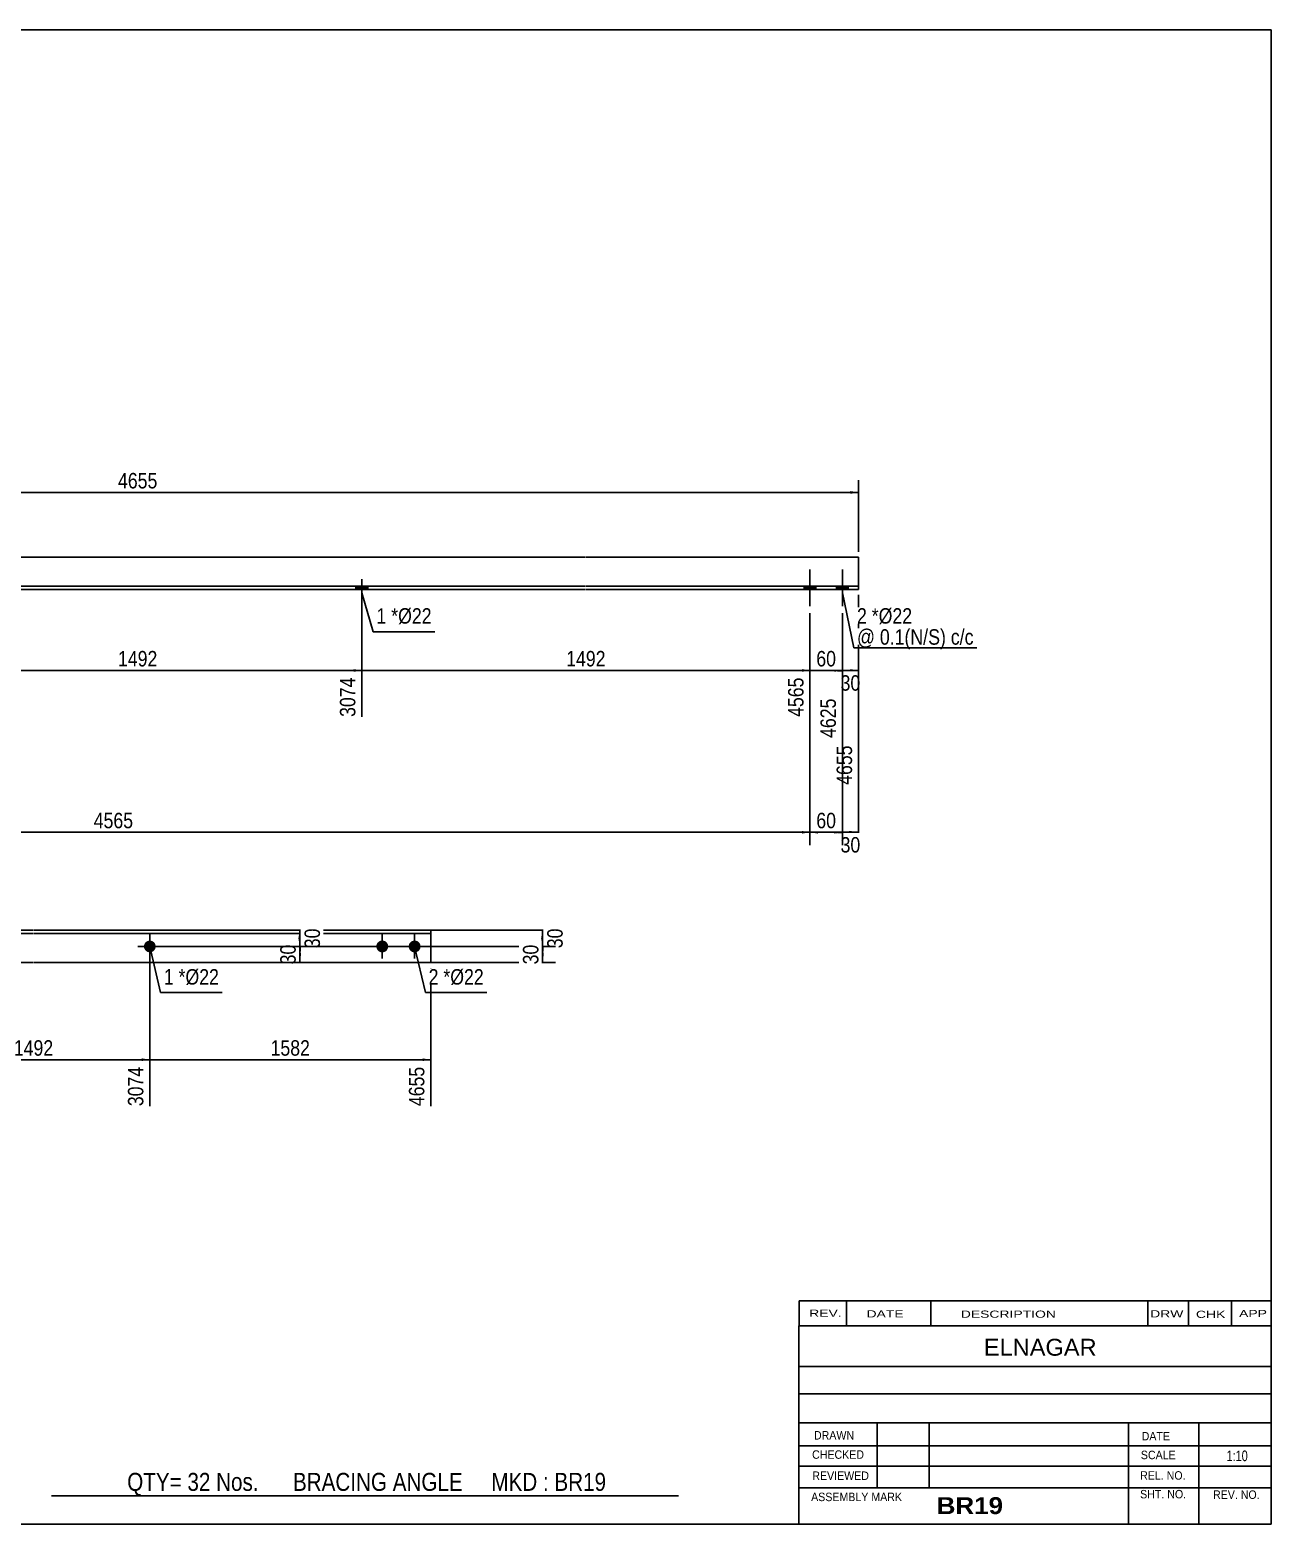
# Model space of a CAD drawing. Header units: millimetres. Extents: x 2 to 405, y 5 to 282.
# Drawn here: x 174.9 to 405, y 5 to 282 of the extents above; entities that cross this region are included whole.
import ezdxf

# ---------------------------------------------------------------- set-up
doc = ezdxf.new("R2010")
doc.units = ezdxf.units.MM
doc.linetypes.add('DXK_LINE_DOT1', pattern=[1.8814, 0.9407, -0.9407])
doc.styles.add('Arial', font='ARIAL.TTF', dxfattribs={"height": 0.2})
doc.styles.add('Arial Bold', font='ARIALBD.TTF', dxfattribs={"height": 0.2})
doc.styles.add('Arial Narrow', font='ARIALN.TTF', dxfattribs={"height": 0.2})

# ---------------------------------------------------------------- blocks, each defined once
blk = doc.blocks.new('Unknown-627386219-1555')
at = {"color": 5, "linetype": 'Continuous'}
for p, q in [((405, 282), (5, 282)), ((5, 282), (5, 5)), ((405, 5), (405, 282)), ((5, 5), (405, 5))]:
    blk.add_line(p, q, dxfattribs=at)
at = {"color": 174, "linetype": 'Continuous', "style": 'Arial'}
blk.add_text('Tekla structures', height=1.9102, rotation=90, dxfattribs=at).set_placement((4.5, 5.5))
blk = doc.blocks.new('Bolt-627386219-1279 - 1228')
at = {"linetype": 'Continuous'}
for points in [[(320.6, 178.85), (318.4, 178.85), (318.4, 178.25), (320.6, 178.25)], [(326.6, 178.85), (324.4, 178.85), (324.4, 178.25), (326.6, 178.25)]]:
    blk.add_hatch(color=3, dxfattribs=at).paths.add_polyline_path(points)
at = {"color": 3, "linetype": 'Continuous'}
for p, q in [((319.5, 175.15), (319.5, 181.95)), ((325.5, 175.15), (325.5, 181.95)), ((318.4, 178.25), (318.4, 178.85)), ((320.6, 178.25), (320.6, 178.85)), ((324.4, 178.25), (324.4, 178.85)), ((326.6, 178.25), (326.6, 178.85))]:
    blk.add_line(p, q, dxfattribs=at)
blk = doc.blocks.new('Part-627386219-1275 - 1228')
at = {"color": 2, "linetype": 'Continuous'}
for p, q in [((61.2, 184.25), (111.7, 184.25)), ((61.2, 184.25), (61.2, 178.85)), ((111.8, 184.25), (194.8, 184.25)), ((194.9, 184.25), (277.9, 184.25)), ((278, 184.25), (328.5, 184.25)), ((328.5, 184.25), (328.5, 178.85)), ((61.2, 178.85), (61.2, 178.25)), ((61.2, 178.85), (111.7, 178.85)), ((61.2, 178.25), (111.7, 178.25)), ((111.8, 178.85), (194.8, 178.85)), ((111.8, 178.25), (194.8, 178.25)), ((194.9, 178.85), (277.9, 178.85)), ((194.9, 178.25), (277.9, 178.25)), ((278, 178.85), (328.5, 178.85)), ((278, 178.25), (328.5, 178.25)), ((328.5, 178.85), (328.5, 178.25))]:
    blk.add_line(p, q, dxfattribs=at)
blk = doc.blocks.new('Bolt-627386219-1278 - 1228')
at = {"linetype": 'Continuous'}
blk.add_hatch(color=3, dxfattribs=at).paths.add_polyline_path([(237.5, 178.85), (235.3, 178.85), (235.3, 178.25), (237.5, 178.25)])
at = {"color": 3, "linetype": 'Continuous'}
for p, q in [((236.4, 180.15), (236.4, 173.35)), ((235.3, 178.85), (235.3, 178.25)), ((237.5, 178.85), (237.5, 178.25))]:
    blk.add_line(p, q, dxfattribs=at)
blk = doc.blocks.new('Part-627386219-1579 - 1578')
at = {"color": 2, "linetype": 'Continuous'}
for p, q in [((101.89, 115.09), (101.89, 114.49)), ((132.39, 115.09), (101.89, 115.09)), ((132.39, 114.49), (101.89, 114.49)), ((101.89, 109.09), (101.89, 114.49)), ((175.49, 115.09), (132.49, 115.09)), ((175.49, 114.49), (132.49, 114.49)), ((218.59, 115.09), (175.59, 115.09)), ((218.59, 114.49), (175.59, 114.49)), ((249.19, 115.09), (218.69, 115.09)), ((249.19, 114.49), (218.69, 114.49)), ((249.19, 115.09), (249.19, 114.49)), ((249.19, 109.09), (249.19, 114.49)), ((132.39, 109.09), (101.89, 109.09)), ((175.49, 109.09), (132.49, 109.09)), ((218.59, 109.09), (175.59, 109.09)), ((249.19, 109.09), (218.69, 109.09))]:
    blk.add_line(p, q, dxfattribs=at)
at = {"color": 7, "linetype": 'DXK_LINE_DOT1'}
blk.add_line((101.89, 114.49), (101.89, 115.09), dxfattribs=at)
blk = doc.blocks.new('Bolt-627386219-1582 - 1578')
at = {"linetype": 'Continuous'}
blk.add_hatch(color=3, dxfattribs=at).paths.add_polyline_path([(197.09, 113.19, -1), (197.09, 110.99, -1)])
at = {"color": 3, "linetype": 'Continuous'}
for p, q in [((197.09, 109.89), (197.09, 114.29)), ((194.89, 112.09), (199.29, 112.09))]:
    blk.add_line(p, q, dxfattribs=at)
blk = doc.blocks.new('Bolt-627386219-1583 - 1578')
at = {"linetype": 'Continuous'}
for points in [[(240.19, 113.19), (240.42, 113.16), (240.64, 113.09), (240.84, 112.98), (241.01, 112.82), (241.14, 112.64), (241.24, 112.43), (241.28, 112.2), (241.28, 111.97), (241.24, 111.75), (241.14, 111.54), (241.01, 111.35), (240.84, 111.2), (240.64, 111.08), (240.42, 111.01), (240.19, 110.99), (239.96, 111.01), (239.74, 111.08), (239.54, 111.2), (239.37, 111.35), (239.24, 111.54), (239.14, 111.75), (239.1, 111.97), (239.1, 112.2), (239.14, 112.43), (239.24, 112.64), (239.37, 112.82), (239.54, 112.98), (239.74, 113.09), (239.96, 113.16)], [(246.19, 113.19), (246.42, 113.16), (246.64, 113.09), (246.84, 112.98), (247.01, 112.82), (247.14, 112.64), (247.24, 112.43), (247.28, 112.2), (247.28, 111.97), (247.24, 111.75), (247.14, 111.54), (247.01, 111.35), (246.84, 111.2), (246.64, 111.08), (246.42, 111.01), (246.19, 110.99), (245.96, 111.01), (245.74, 111.08), (245.54, 111.2), (245.37, 111.35), (245.24, 111.54), (245.14, 111.75), (245.1, 111.97), (245.1, 112.2), (245.14, 112.43), (245.24, 112.64), (245.37, 112.82), (245.54, 112.98), (245.74, 113.09), (245.96, 113.16)]]:
    blk.add_hatch(color=3, dxfattribs=at).paths.add_polyline_path(points)
at = {"color": 3, "linetype": 'Continuous'}
for p, q in [((240.19, 114.28), (240.19, 109.88)), ((246.19, 114.28), (246.19, 109.88)), ((237.99, 112.08), (242.39, 112.08)), ((243.99, 112.08), (248.39, 112.08))]:
    blk.add_line(p, q, dxfattribs=at)
blk = doc.blocks.new('StraightDimension-627386219-1287 - 1228')
at = {"linetype": 'Continuous'}
blk.add_hatch(color=7, dxfattribs=at).paths.add_polyline_path([(327, 163.5), (328.5, 163.25), (327, 163)])
at = {"color": 7, "linetype": 'Continuous'}
for p, q in [((328.5, 177.25), (328.5, 142.04)), ((325.5, 173.9), (325.5, 150.74)), ((325.5, 163.25), (328.5, 163.25))]:
    blk.add_line(p, q, dxfattribs=at)
at = {"color": 0}
blk.add_wipeout([(329.43, 158.9), (329.43, 163.1), (324.57, 163.1), (324.57, 158.9)], dxfattribs=at)
at = {"color": 0, "linetype": 'Continuous'}
blk.add_wipeout([(327.9, 149.95), (323.7, 149.95), (323.7, 141.44), (327.9, 141.44)], dxfattribs=at)
at = {"color": 3, "style": 'Arial Narrow'}
blk.add_text('30', height=2.863, dxfattribs=at).set_placement((325.17, 159.5))
at = {"color": 3, "linetype": 'Continuous', "style": 'Arial Narrow'}
blk.add_text('4655', height=2.863, rotation=90.0002, dxfattribs=at).set_placement((327.3, 142.04))
blk = doc.blocks.new('StraightDimension-627386219-1288 - 1228')
at = {"linetype": 'Continuous'}
blk.add_hatch(color=7, dxfattribs=at).paths.add_polyline_path([(324, 163.5), (325.5, 163.25), (324, 163)])
at = {"color": 7, "linetype": 'Continuous'}
for p, q in [((319.5, 173.9), (319.5, 154.64)), ((325.5, 173.9), (325.5, 150.74)), ((319.5, 163.25), (325.5, 163.25))]:
    blk.add_line(p, q, dxfattribs=at)
at = {"color": 0}
blk.add_wipeout([(324.93, 163.4), (324.93, 167.6), (320.07, 167.6), (320.07, 163.4)], dxfattribs=at)
at = {"color": 0, "linetype": 'Continuous'}
blk.add_wipeout([(324.9, 158.65), (320.7, 158.65), (320.7, 150.14), (324.9, 150.14)], dxfattribs=at)
at = {"color": 3, "style": 'Arial Narrow'}
blk.add_text('60', height=2.863, dxfattribs=at).set_placement((320.67, 164))
at = {"color": 3, "linetype": 'Continuous', "style": 'Arial Narrow'}
blk.add_text('4625', height=2.863, rotation=90.0002, dxfattribs=at).set_placement((324.3, 150.74))
blk = doc.blocks.new('StraightDimension-627386219-1289 - 1228')
at = {"linetype": 'Continuous'}
blk.add_hatch(color=7, dxfattribs=at).paths.add_polyline_path([(318, 163.5), (319.5, 163.25), (318, 163)])
at = {"color": 7, "linetype": 'Continuous'}
for p, q in [((236.4, 173.9), (236.4, 154.64)), ((319.5, 173.9), (319.5, 154.64)), ((236.4, 163.25), (319.5, 163.25))]:
    blk.add_line(p, q, dxfattribs=at)
at = {"color": 0}
blk.add_wipeout([(282.21, 163.4), (282.21, 167.6), (273.69, 167.6), (273.69, 163.4)], dxfattribs=at)
at = {"color": 0, "linetype": 'Continuous'}
blk.add_wipeout([(318.9, 162.55), (314.7, 162.55), (314.7, 154.04), (318.9, 154.04)], dxfattribs=at)
at = {"color": 3, "style": 'Arial Narrow'}
blk.add_text('1492', height=2.863, dxfattribs=at).set_placement((274.29, 164))
at = {"color": 3, "linetype": 'Continuous', "style": 'Arial Narrow'}
blk.add_text('4565', height=2.863, rotation=90.0002, dxfattribs=at).set_placement((318.3, 154.64))
blk = doc.blocks.new('StraightDimension-627386219-1290 - 1228')
at = {"linetype": 'Continuous'}
blk.add_hatch(color=7, dxfattribs=at).paths.add_polyline_path([(234.9, 163.5), (236.4, 163.25), (234.9, 163)])
at = {"color": 7, "linetype": 'Continuous'}
for p, q in [((153.3, 173.9), (153.3, 154.64)), ((236.4, 173.9), (236.4, 154.64)), ((153.3, 163.25), (236.4, 163.25))]:
    blk.add_line(p, q, dxfattribs=at)
at = {"color": 0}
blk.add_wipeout([(199.11, 163.4), (199.11, 167.6), (190.59, 167.6), (190.59, 163.4)], dxfattribs=at)
at = {"color": 0, "linetype": 'Continuous'}
blk.add_wipeout([(235.8, 162.55), (231.6, 162.55), (231.6, 154.04), (235.8, 154.04)], dxfattribs=at)
at = {"color": 3, "style": 'Arial Narrow'}
blk.add_text('1492', height=2.863, dxfattribs=at).set_placement((191.19, 164))
at = {"color": 3, "linetype": 'Continuous', "style": 'Arial Narrow'}
blk.add_text('3074', height=2.863, rotation=90.0002, dxfattribs=at).set_placement((235.2, 154.64))
blk = doc.blocks.new('StraightDimension-627386219-1316 - 1228')
at = {"linetype": 'Continuous'}
for points in [[(327, 133), (325.5, 133.25), (327, 133.5)], [(327, 133.5), (328.5, 133.25), (327, 133)]]:
    blk.add_hatch(color=7, dxfattribs=at).paths.add_polyline_path(points)
at = {"color": 7, "linetype": 'Continuous'}
for p, q in [((328.5, 177.25), (328.5, 131)), ((325.5, 173.9), (325.5, 131)), ((325.5, 133.25), (328.5, 133.25))]:
    blk.add_line(p, q, dxfattribs=at)
at = {"color": 0}
blk.add_wipeout([(329.43, 128.9), (329.43, 133.1), (324.57, 133.1), (324.57, 128.9)], dxfattribs=at)
at = {"color": 3, "style": 'Arial Narrow'}
blk.add_text('30', height=2.863, dxfattribs=at).set_placement((325.17, 129.5))
blk = doc.blocks.new('StraightDimension-627386219-1317 - 1228')
at = {"linetype": 'Continuous'}
for points in [[(321, 133), (319.5, 133.25), (321, 133.5)], [(324, 133.5), (325.5, 133.25), (324, 133)]]:
    blk.add_hatch(color=7, dxfattribs=at).paths.add_polyline_path(points)
at = {"color": 7, "linetype": 'Continuous'}
for p, q in [((319.5, 173.9), (319.5, 130.85)), ((325.5, 173.9), (325.5, 130.85)), ((319.5, 133.25), (325.5, 133.25))]:
    blk.add_line(p, q, dxfattribs=at)
at = {"color": 0}
blk.add_wipeout([(324.93, 133.4), (324.93, 137.6), (320.07, 137.6), (320.07, 133.4)], dxfattribs=at)
at = {"color": 3, "style": 'Arial Narrow'}
blk.add_text('60', height=2.863, dxfattribs=at).set_placement((320.67, 134))
blk = doc.blocks.new('StraightDimension-627386219-1318 - 1228')
at = {"linetype": 'Continuous'}
for points in [[(62.7, 133), (61.2, 133.25), (62.7, 133.5)], [(318, 133.5), (319.5, 133.25), (318, 133)]]:
    blk.add_hatch(color=7, dxfattribs=at).paths.add_polyline_path(points)
at = {"color": 7, "linetype": 'Continuous'}
for p, q in [((61.2, 177.25), (61.2, 130.85)), ((319.5, 173.9), (319.5, 130.85)), ((61.2, 133.25), (319.5, 133.25))]:
    blk.add_line(p, q, dxfattribs=at)
at = {"color": 0}
blk.add_wipeout([(194.61, 133.4), (194.61, 137.6), (186.09, 137.6), (186.09, 133.4)], dxfattribs=at)
at = {"color": 3, "style": 'Arial Narrow'}
blk.add_text('4565', height=2.863, dxfattribs=at).set_placement((186.69, 134))
blk = doc.blocks.new('StraightDimension-627386219-1330 - 1228')
at = {"linetype": 'Continuous'}
for points in [[(62.7, 196), (61.2, 196.25), (62.7, 196.5)], [(327, 196.5), (328.5, 196.25), (327, 196)]]:
    blk.add_hatch(color=7, dxfattribs=at).paths.add_polyline_path(points)
at = {"color": 7, "linetype": 'Continuous'}
for p, q in [((61.2, 185.25), (61.2, 198.5)), ((328.5, 185.25), (328.5, 198.5)), ((61.2, 196.25), (328.5, 196.25))]:
    blk.add_line(p, q, dxfattribs=at)
at = {"color": 0}
blk.add_wipeout([(199.11, 196.4), (199.11, 200.6), (190.59, 200.6), (190.59, 196.4)], dxfattribs=at)
at = {"color": 3, "style": 'Arial Narrow'}
blk.add_text('4655', height=2.863, dxfattribs=at).set_placement((191.19, 197))
blk = doc.blocks.new('StraightDimension-627386219-1659 - 1578')
at = {"linetype": 'Continuous'}
for points in [[(269.64, 113.59), (269.89, 115.09), (270.14, 113.59)], [(270.14, 113.59), (269.89, 112.09), (269.64, 113.59)]]:
    blk.add_hatch(color=7, dxfattribs=at).paths.add_polyline_path(points)
at = {"color": 7, "linetype": 'Continuous'}
for p, q in [((198.09, 115.09), (272.14, 115.09)), ((269.89, 112.09), (269.89, 115.09)), ((198.09, 112.09), (272.14, 112.09))]:
    blk.add_line(p, q, dxfattribs=at)
at = {"color": 0}
blk.add_wipeout([(274.24, 116.02), (270.04, 116.02), (270.04, 111.16), (274.24, 111.16)], dxfattribs=at)
at = {"color": 3, "style": 'Arial Narrow'}
blk.add_text('30', height=2.863, rotation=90.0002, dxfattribs=at).set_placement((273.64, 111.76))
blk = doc.blocks.new('StraightDimension-627386219-1613 - 1578')
at = {"linetype": 'Continuous'}
blk.add_hatch(color=7, dxfattribs=at).paths.add_polyline_path([(247.69, 91.34), (249.19, 91.09), (247.69, 90.84)])
at = {"color": 7, "linetype": 'Continuous'}
for p, q in [((197.09, 111.09), (197.09, 82.48)), ((249.19, 108.09), (249.19, 82.48)), ((197.09, 91.09), (249.19, 91.09))]:
    blk.add_line(p, q, dxfattribs=at)
at = {"color": 0}
blk.add_wipeout([(227.4, 91.24), (227.4, 95.44), (218.88, 95.44), (218.88, 91.24)], dxfattribs=at)
at = {"color": 0, "linetype": 'Continuous'}
blk.add_wipeout([(248.59, 90.39), (244.39, 90.39), (244.39, 81.88), (248.59, 81.88)], dxfattribs=at)
at = {"color": 3, "style": 'Arial Narrow'}
blk.add_text('1582', height=2.863, dxfattribs=at).set_placement((219.48, 91.84))
at = {"color": 3, "linetype": 'Continuous', "style": 'Arial Narrow'}
blk.add_text('4655', height=2.863, rotation=90.0002, dxfattribs=at).set_placement((247.99, 82.48))
blk = doc.blocks.new('StraightDimension-627386219-1614 - 1578')
at = {"linetype": 'Continuous'}
blk.add_hatch(color=7, dxfattribs=at).paths.add_polyline_path([(195.59, 91.34), (197.09, 91.09), (195.59, 90.84)])
at = {"color": 7, "linetype": 'Continuous'}
for p, q in [((153.99, 111.09), (153.99, 82.48)), ((197.09, 111.09), (197.09, 82.48)), ((153.99, 91.09), (197.09, 91.09))]:
    blk.add_line(p, q, dxfattribs=at)
at = {"color": 0}
blk.add_wipeout([(179.8, 91.24), (179.8, 95.44), (171.28, 95.44), (171.28, 91.24)], dxfattribs=at)
at = {"color": 0, "linetype": 'Continuous'}
blk.add_wipeout([(196.49, 90.39), (192.29, 90.39), (192.29, 81.88), (196.49, 81.88)], dxfattribs=at)
at = {"color": 3, "style": 'Arial Narrow'}
blk.add_text('1492', height=2.863, dxfattribs=at).set_placement((171.88, 91.84))
at = {"color": 3, "linetype": 'Continuous', "style": 'Arial Narrow'}
blk.add_text('3074', height=2.863, rotation=90.0002, dxfattribs=at).set_placement((195.89, 82.48))
blk = doc.blocks.new('StraightDimension-627386219-1633 - 1578')
at = {"linetype": 'Continuous'}
for points in [[(224.64, 113.59), (224.89, 115.09), (225.14, 113.59)], [(225.14, 113.59), (224.89, 112.09), (224.64, 113.59)]]:
    blk.add_hatch(color=7, dxfattribs=at).paths.add_polyline_path(points)
at = {"color": 7, "linetype": 'Continuous'}
for p, q in [((239.19, 115.09), (222.49, 115.09)), ((224.89, 112.09), (224.89, 115.09)), ((239.19, 112.09), (222.49, 112.09))]:
    blk.add_line(p, q, dxfattribs=at)
at = {"color": 0}
blk.add_wipeout([(229.24, 116.02), (225.04, 116.02), (225.04, 111.16), (229.24, 111.16)], dxfattribs=at)
at = {"color": 3, "style": 'Arial Narrow'}
blk.add_text('30', height=2.863, rotation=90.0002, dxfattribs=at).set_placement((228.64, 111.76))
blk = doc.blocks.new('StraightDimension-627386219-1634 - 1578')
at = {"linetype": 'Continuous'}
for points in [[(224.64, 110.59), (224.89, 112.09), (225.14, 110.59)], [(225.14, 110.59), (224.89, 109.09), (224.64, 110.59)]]:
    blk.add_hatch(color=7, dxfattribs=at).paths.add_polyline_path(points)
at = {"color": 7, "linetype": 'Continuous'}
for p, q in [((239.19, 112.09), (222.64, 112.09)), ((224.89, 109.09), (224.89, 112.09)), ((239.19, 109.09), (222.64, 109.09))]:
    blk.add_line(p, q, dxfattribs=at)
at = {"color": 0}
blk.add_wipeout([(224.74, 113.02), (220.54, 113.02), (220.54, 108.16), (224.74, 108.16)], dxfattribs=at)
at = {"color": 3, "style": 'Arial Narrow'}
blk.add_text('30', height=2.863, rotation=90.0002, dxfattribs=at).set_placement((224.14, 108.76))
blk = doc.blocks.new('StraightDimension-627386219-1660 - 1578')
at = {"linetype": 'Continuous'}
for points in [[(269.64, 110.59), (269.89, 112.09), (270.14, 110.59)], [(270.14, 110.59), (269.89, 109.09), (269.64, 110.59)]]:
    blk.add_hatch(color=7, dxfattribs=at).paths.add_polyline_path(points)
at = {"color": 7, "linetype": 'Continuous'}
for p, q in [((198.09, 112.09), (272.29, 112.09)), ((269.89, 109.09), (269.89, 112.09)), ((198.09, 109.09), (272.29, 109.09))]:
    blk.add_line(p, q, dxfattribs=at)
at = {"color": 0}
blk.add_wipeout([(269.74, 113.02), (265.54, 113.02), (265.54, 108.16), (269.74, 108.16)], dxfattribs=at)
at = {"color": 3, "style": 'Arial Narrow'}
blk.add_text('30', height=2.863, rotation=90.0002, dxfattribs=at).set_placement((269.14, 108.76))
blk = doc.blocks.new('CBS_REVISION-627386219-1836')
at = {"color": 7, "linetype": 'Continuous'}
for p, q in [((317.49, 46.38), (404.99, 46.38)), ((317.49, 46.38), (317.49, 41.75)), ((326.29, 46.38), (326.29, 41.75)), ((341.88, 46.38), (341.88, 41.81)), ((382.14, 46.38), (382.14, 41.75)), ((389.68, 46.38), (389.68, 41.75)), ((397.63, 46.38), (397.63, 41.75)), ((317.49, 41.75), (404.99, 41.75))]:
    blk.add_line(p, q, dxfattribs=at)
at = {"color": 7, "style": 'Arial Narrow', "width": 1.7}
for s, height, p in [('REV.', 1.326, (319.35, 43.43)), ('DATE', 1.326, (329.98, 43.31)), ('DESCRIPTION', 1.3257, (347.46, 43.26)), ('DRW', 1.326, (382.57, 43.32)), ('CHK', 1.326, (391.06, 43.23)), ('APP', 1.326, (399.06, 43.38))]:
    blk.add_text(s, height=height, dxfattribs=at).set_placement(p)
blk = doc.blocks.new('CBS_CALLOFF-627386219-1834')
at = {"color": 7, "linetype": 'Continuous'}
blk.add_line((178.88, 10.27), (295.11, 10.25), dxfattribs=at)
at = {"color": 3, "linetype": 'Continuous', "style": 'Arial Narrow'}
blk.add_text('QTY= 32 Nos.      BRACING ANGLE     MKD : BR19', height=3.3405, dxfattribs=at).set_placement((192.9, 11.16))
blk = doc.blocks.new('CBS_NAME_BLOG-627386219-1835')
at = {"color": 7, "linetype": 'Continuous'}
for p, q in [((317.41, 41.75), (404.93, 41.75)), ((317.41, 5.04), (317.41, 41.75)), ((317.41, 34.21), (404.93, 34.21)), ((317.48, 29.16), (405, 29.16)), ((317.41, 23.79), (404.93, 23.79)), ((331.93, 11.68), (331.93, 23.78)), ((341.62, 11.71), (341.62, 23.78)), ((378.53, 5.04), (378.53, 23.77)), ((391.58, 5.04), (391.58, 23.78)), ((317.42, 19.49), (405, 19.51)), ((317.41, 15.74), (404.93, 15.74)), ((317.41, 11.7), (404.93, 11.7)), ((317.41, 5), (405, 5))]:
    blk.add_line(p, q, dxfattribs=at)
at = {"color": 3, "linetype": 'Continuous', "style": 'Arial'}
blk.add_text('ELNAGAR', height=3.133, dxfattribs=at).set_placement((351.73, 36.22))
at = {"color": 3, "linetype": 'Continuous'}
for s, height, style, width, p in [('DRAWN', 1.566, 'Arial', 0.9, (320.24, 20.68)), ('DATE', 1.566, 'Arial', 0.9, (381, 20.52)), ('CHECKED', 1.566, 'Arial', 0.9, (319.89, 17.11)), ('SCALE', 1.566, 'Arial', 0.9, (380.85, 17.04)), ('1:10', 1.957, 'Arial Narrow', 0.9, (396.74, 16.68)), ('REVIEWED', 1.566, 'Arial', 0.9, (319.93, 13.19)), ('REL. NO.', 1.566, 'Arial', 0.9, (380.71, 13.24)), ('SHT. NO.', 1.566, 'Arial', 0.9, (380.71, 9.77)), ('REV. NO.', 1.566, 'Arial', 0.9, (394.23, 9.68)), ('ASSEMBLY MARK', 1.5663, 'Arial', 0.9, (319.71, 9.26)), ('BR19', 3.131, 'Arial Bold', 1.1, (342.99, 6.86))]:
    blk.add_text(s, height=height, dxfattribs=dict(at, style=style, width=width)).set_placement(p)
blk = doc.blocks.new('Mark-627386219-1344 - 1228')
at = {"color": 7, "linetype": 'Continuous'}
blk.add_line((238.52, 170.43), (249.94, 170.43), dxfattribs=at)
at = {"color": 0}
blk.add_wipeout([(240.95, 171.93), (240.95, 174.93), (239.12, 174.93), (239.12, 171.93)], dxfattribs=at)
blk.add_wipeout([(240.95, 171.93), (240.95, 174.93), (239.12, 174.93), (239.12, 171.93)], dxfattribs=at)
at = {"color": 7, "linetype": 'Continuous'}
blk.add_line((236.4, 177.65), (238.52, 170.43), dxfattribs=at)
at = {"color": 0}
blk.add_wipeout([(243.13, 171.93), (243.13, 174.93), (241.85, 174.93), (241.85, 171.93)], dxfattribs=at)
blk.add_wipeout([(243.13, 171.93), (243.13, 174.93), (241.85, 174.93), (241.85, 171.93)], dxfattribs=at)
at = {"color": 3, "style": 'Arial Narrow'}
blk.add_text('1', height=2.86, dxfattribs=at).set_placement((239.12, 171.93))
at = {"color": 0}
blk.add_wipeout([(249.34, 171.93), (249.34, 174.93), (243.13, 174.93), (243.13, 171.93)], dxfattribs=at)
blk.add_wipeout([(249.34, 171.93), (249.34, 174.93), (243.13, 174.93), (243.13, 171.93)], dxfattribs=at)
at = {"color": 3, "style": 'Arial Narrow'}
for s, height, p in [('*', 2.86, (241.85, 171.93)), ('Ø22', 2.863, (243.13, 171.93))]:
    blk.add_text(s, height=height, dxfattribs=at).set_placement(p)
blk = doc.blocks.new('Mark-627386219-1345 - 1228')
at = {"color": 0}
blk.add_wipeout([(330.05, 171.93), (330.05, 174.93), (328.22, 174.93), (328.22, 171.93)], dxfattribs=at)
blk.add_wipeout([(330.05, 171.93), (330.05, 174.93), (328.22, 174.93), (328.22, 171.93)], dxfattribs=at)
blk.add_wipeout([(332.23, 171.93), (332.23, 174.93), (330.95, 174.93), (330.95, 171.93)], dxfattribs=at)
blk.add_wipeout([(332.23, 171.93), (332.23, 174.93), (330.95, 174.93), (330.95, 171.93)], dxfattribs=at)
blk.add_wipeout([(338.44, 171.93), (338.44, 174.93), (332.23, 174.93), (332.23, 171.93)], dxfattribs=at)
blk.add_wipeout([(338.44, 171.93), (338.44, 174.93), (332.23, 174.93), (332.23, 171.93)], dxfattribs=at)
at = {"color": 3, "style": 'Arial Narrow'}
blk.add_text('*', height=2.86, dxfattribs=at).set_placement((330.95, 171.93))
at = {"color": 0}
blk.add_wipeout([(349.82, 168.03), (349.82, 171.03), (328.22, 171.03), (328.22, 168.03)], dxfattribs=at)
blk.add_wipeout([(349.82, 168.03), (349.82, 171.03), (328.22, 171.03), (328.22, 168.03)], dxfattribs=at)
at = {"color": 7, "linetype": 'Continuous'}
for p, q in [((325.5, 177.65), (327.62, 167.43)), ((327.62, 167.43), (350.42, 167.43))]:
    blk.add_line(p, q, dxfattribs=at)
at = {"color": 3, "style": 'Arial Narrow'}
for s, height, p in [('2', 2.86, (328.22, 171.93)), ('Ø22', 2.863, (332.23, 171.93)), ('@ 0.1(N/', 2.863, (328.22, 168.03)), ('S) c/', 2.863, (341.42, 168.03)), ('c', 2.86, (348.18, 168.03))]:
    blk.add_text(s, height=height, dxfattribs=at).set_placement(p)
blk = doc.blocks.new('Mark-627386219-1594 - 1578')
at = {"color": 7, "linetype": 'Continuous'}
blk.add_line((199.09, 103.52), (210.51, 103.52), dxfattribs=at)
at = {"color": 0}
blk.add_wipeout([(201.52, 105.02), (201.52, 108.02), (199.69, 108.02), (199.69, 105.02)], dxfattribs=at)
blk.add_wipeout([(201.52, 105.02), (201.52, 108.02), (199.69, 108.02), (199.69, 105.02)], dxfattribs=at)
at = {"color": 7, "linetype": 'Continuous'}
blk.add_line((197.09, 112.09), (199.09, 103.52), dxfattribs=at)
at = {"color": 0}
blk.add_wipeout([(203.7, 105.02), (203.7, 108.02), (202.42, 108.02), (202.42, 105.02)], dxfattribs=at)
blk.add_wipeout([(203.7, 105.02), (203.7, 108.02), (202.42, 108.02), (202.42, 105.02)], dxfattribs=at)
at = {"color": 3, "style": 'Arial Narrow'}
blk.add_text('1', height=2.86, dxfattribs=at).set_placement((199.69, 105.02))
at = {"color": 0}
blk.add_wipeout([(209.91, 105.02), (209.91, 108.02), (203.7, 108.02), (203.7, 105.02)], dxfattribs=at)
blk.add_wipeout([(209.91, 105.02), (209.91, 108.02), (203.7, 108.02), (203.7, 105.02)], dxfattribs=at)
at = {"color": 3, "style": 'Arial Narrow'}
for s, height, p in [('*', 2.86, (202.42, 105.02)), ('Ø22', 2.863, (203.7, 105.02))]:
    blk.add_text(s, height=height, dxfattribs=at).set_placement(p)
blk = doc.blocks.new('Mark-627386219-1595 - 1578')
at = {"color": 7, "linetype": 'Continuous'}
blk.add_line((248.19, 103.52), (259.61, 103.52), dxfattribs=at)
at = {"color": 0}
blk.add_wipeout([(250.62, 105.02), (250.62, 108.02), (248.79, 108.02), (248.79, 105.02)], dxfattribs=at)
blk.add_wipeout([(250.62, 105.02), (250.62, 108.02), (248.79, 108.02), (248.79, 105.02)], dxfattribs=at)
at = {"color": 7, "linetype": 'Continuous'}
blk.add_line((246.19, 112.08), (248.19, 103.52), dxfattribs=at)
at = {"color": 0}
blk.add_wipeout([(252.8, 105.02), (252.8, 108.02), (251.52, 108.02), (251.52, 105.02)], dxfattribs=at)
blk.add_wipeout([(252.8, 105.02), (252.8, 108.02), (251.52, 108.02), (251.52, 105.02)], dxfattribs=at)
at = {"color": 3, "style": 'Arial Narrow'}
blk.add_text('2', height=2.86, dxfattribs=at).set_placement((248.79, 105.02))
at = {"color": 0}
blk.add_wipeout([(259.01, 105.02), (259.01, 108.02), (252.8, 108.02), (252.8, 105.02)], dxfattribs=at)
blk.add_wipeout([(259.01, 105.02), (259.01, 108.02), (252.8, 108.02), (252.8, 105.02)], dxfattribs=at)
at = {"color": 3, "style": 'Arial Narrow'}
for s, height, p in [('*', 2.86, (251.52, 105.02)), ('Ø22', 2.863, (252.8, 105.02))]:
    blk.add_text(s, height=height, dxfattribs=at).set_placement(p)

msp = doc.modelspace()

# ---------------------------------------------------------------- block references
for name in ['Unknown-627386219-1555', 'Part-627386219-1275 - 1228', 'Bolt-627386219-1278 - 1228', 'Bolt-627386219-1279 - 1228', 'Part-627386219-1579 - 1578', 'Bolt-627386219-1582 - 1578', 'Bolt-627386219-1583 - 1578', 'CBS_REVISION-627386219-1836', 'CBS_NAME_BLOG-627386219-1835', 'CBS_CALLOFF-627386219-1834']:
    msp.add_blockref(name, (0, 0))

# ---------------------------------------------------------------- next in the draw order: block references
for name in ['StraightDimension-627386219-1330 - 1228', 'StraightDimension-627386219-1287 - 1228', 'StraightDimension-627386219-1659 - 1578']:
    msp.add_blockref(name, (0, 0))

# ---------------------------------------------------------------- next in the draw order: block references
for name in ['StraightDimension-627386219-1288 - 1228', 'StraightDimension-627386219-1613 - 1578']:
    msp.add_blockref(name, (0, 0))

# ---------------------------------------------------------------- next in the draw order: block references
for name in ['StraightDimension-627386219-1316 - 1228', 'StraightDimension-627386219-1289 - 1228', 'StraightDimension-627386219-1633 - 1578', 'StraightDimension-627386219-1614 - 1578']:
    msp.add_blockref(name, (0, 0))

# ---------------------------------------------------------------- next in the draw order: block references
for name in ['StraightDimension-627386219-1290 - 1228', 'StraightDimension-627386219-1317 - 1228', 'StraightDimension-627386219-1634 - 1578']:
    msp.add_blockref(name, (0, 0))

# ---------------------------------------------------------------- next in the draw order: block references
for name in ['Mark-627386219-1345 - 1228', 'StraightDimension-627386219-1318 - 1228', 'StraightDimension-627386219-1660 - 1578']:
    msp.add_blockref(name, (0, 0))

# ---------------------------------------------------------------- next in the draw order: block references
for name in ['Mark-627386219-1344 - 1228', 'Mark-627386219-1594 - 1578', 'Mark-627386219-1595 - 1578']:
    msp.add_blockref(name, (0, 0))

doc.saveas('drawing.dxf')
